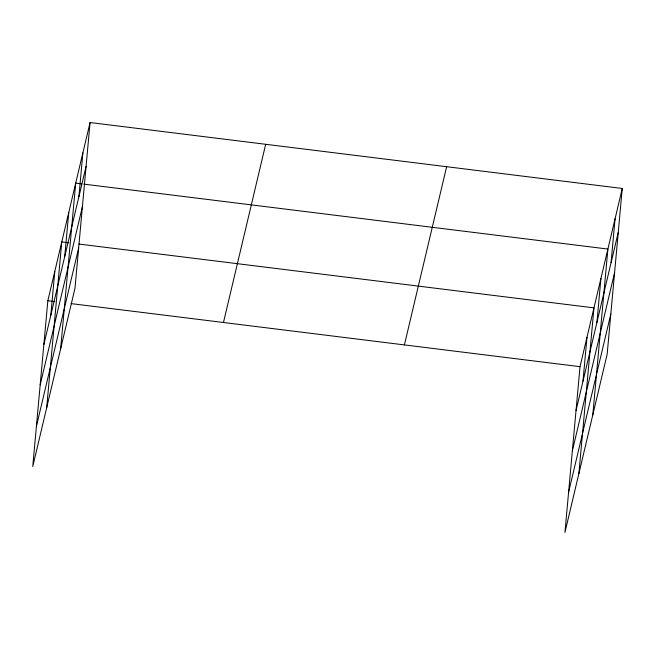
<?xml version="1.0" encoding="UTF-8"?>
<svg xmlns="http://www.w3.org/2000/svg" width="655" height="655" viewBox="0 0 655 655"><rect width="100%" height="100%" fill="white"/><g stroke="black" fill="none" stroke-linecap="round" stroke-linejoin="round"><path stroke-width="0.98" d="M90.062 122.534L47.84 300.735L32.75 466.532L74.981 288.323L90.062 122.534L622.25 188.468L607.16 354.265L564.938 532.466L580.019 366.677L622.25 188.468M50.812 315.243L54.807 271.334M46.685 407.721L61.775 241.924L68.84 242.8M64.747 256.433L68.742 212.523M60.62 348.918L75.71 183.122L81.769 183.867M78.895 196.737L82.89 152.828M582.991 381.177L586.986 337.268M578.873 473.663L593.954 307.866L78.936 244.053M596.926 322.375L600.922 278.465M592.808 414.852L607.889 249.056L83.783 184.12M611.074 262.671L615.07 218.762M43.844 344.645L86.067 166.444M40.184 384.87L82.407 206.661M36.41 426.307L78.641 248.106M223.461 322.497L265.684 144.288M404.405 344.915L446.628 166.714M576.023 410.587L618.255 232.378M572.364 450.804L614.595 272.603M568.597 492.249L610.82 314.04M47.84 300.735L54.905 301.611M71.051 303.609L580.019 366.677"/></g></svg>
